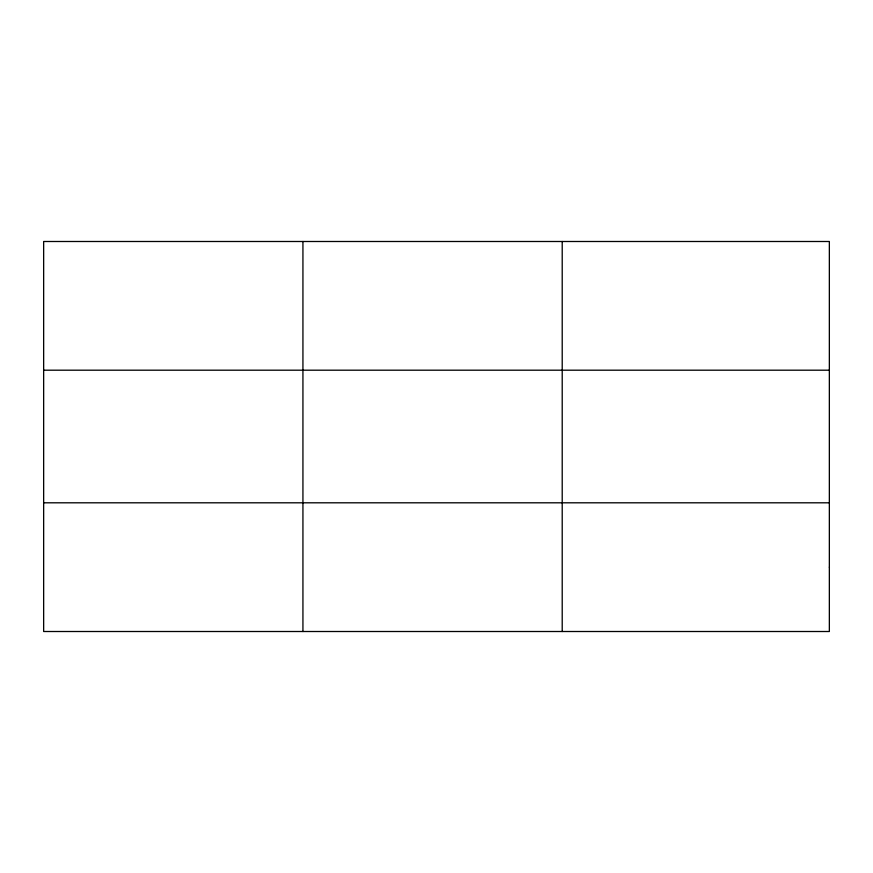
<?xml version="1.0" encoding="UTF-8"?>
<svg xmlns="http://www.w3.org/2000/svg" width="873" height="873" viewBox="0 0 873 873"><rect width="100%" height="100%" fill="white"/><g stroke="black" fill="none" stroke-linecap="round" stroke-linejoin="round"><path stroke-width="1.31" d="M302.931 241.494L302.931 631.506M562.212 241.494L562.212 631.506M43.65 370.196L829.35 370.196M43.65 502.804L829.35 502.804M829.35 567.155L829.35 631.506L43.65 631.506L43.65 241.494L829.35 241.494L829.35 567.155"/></g></svg>
